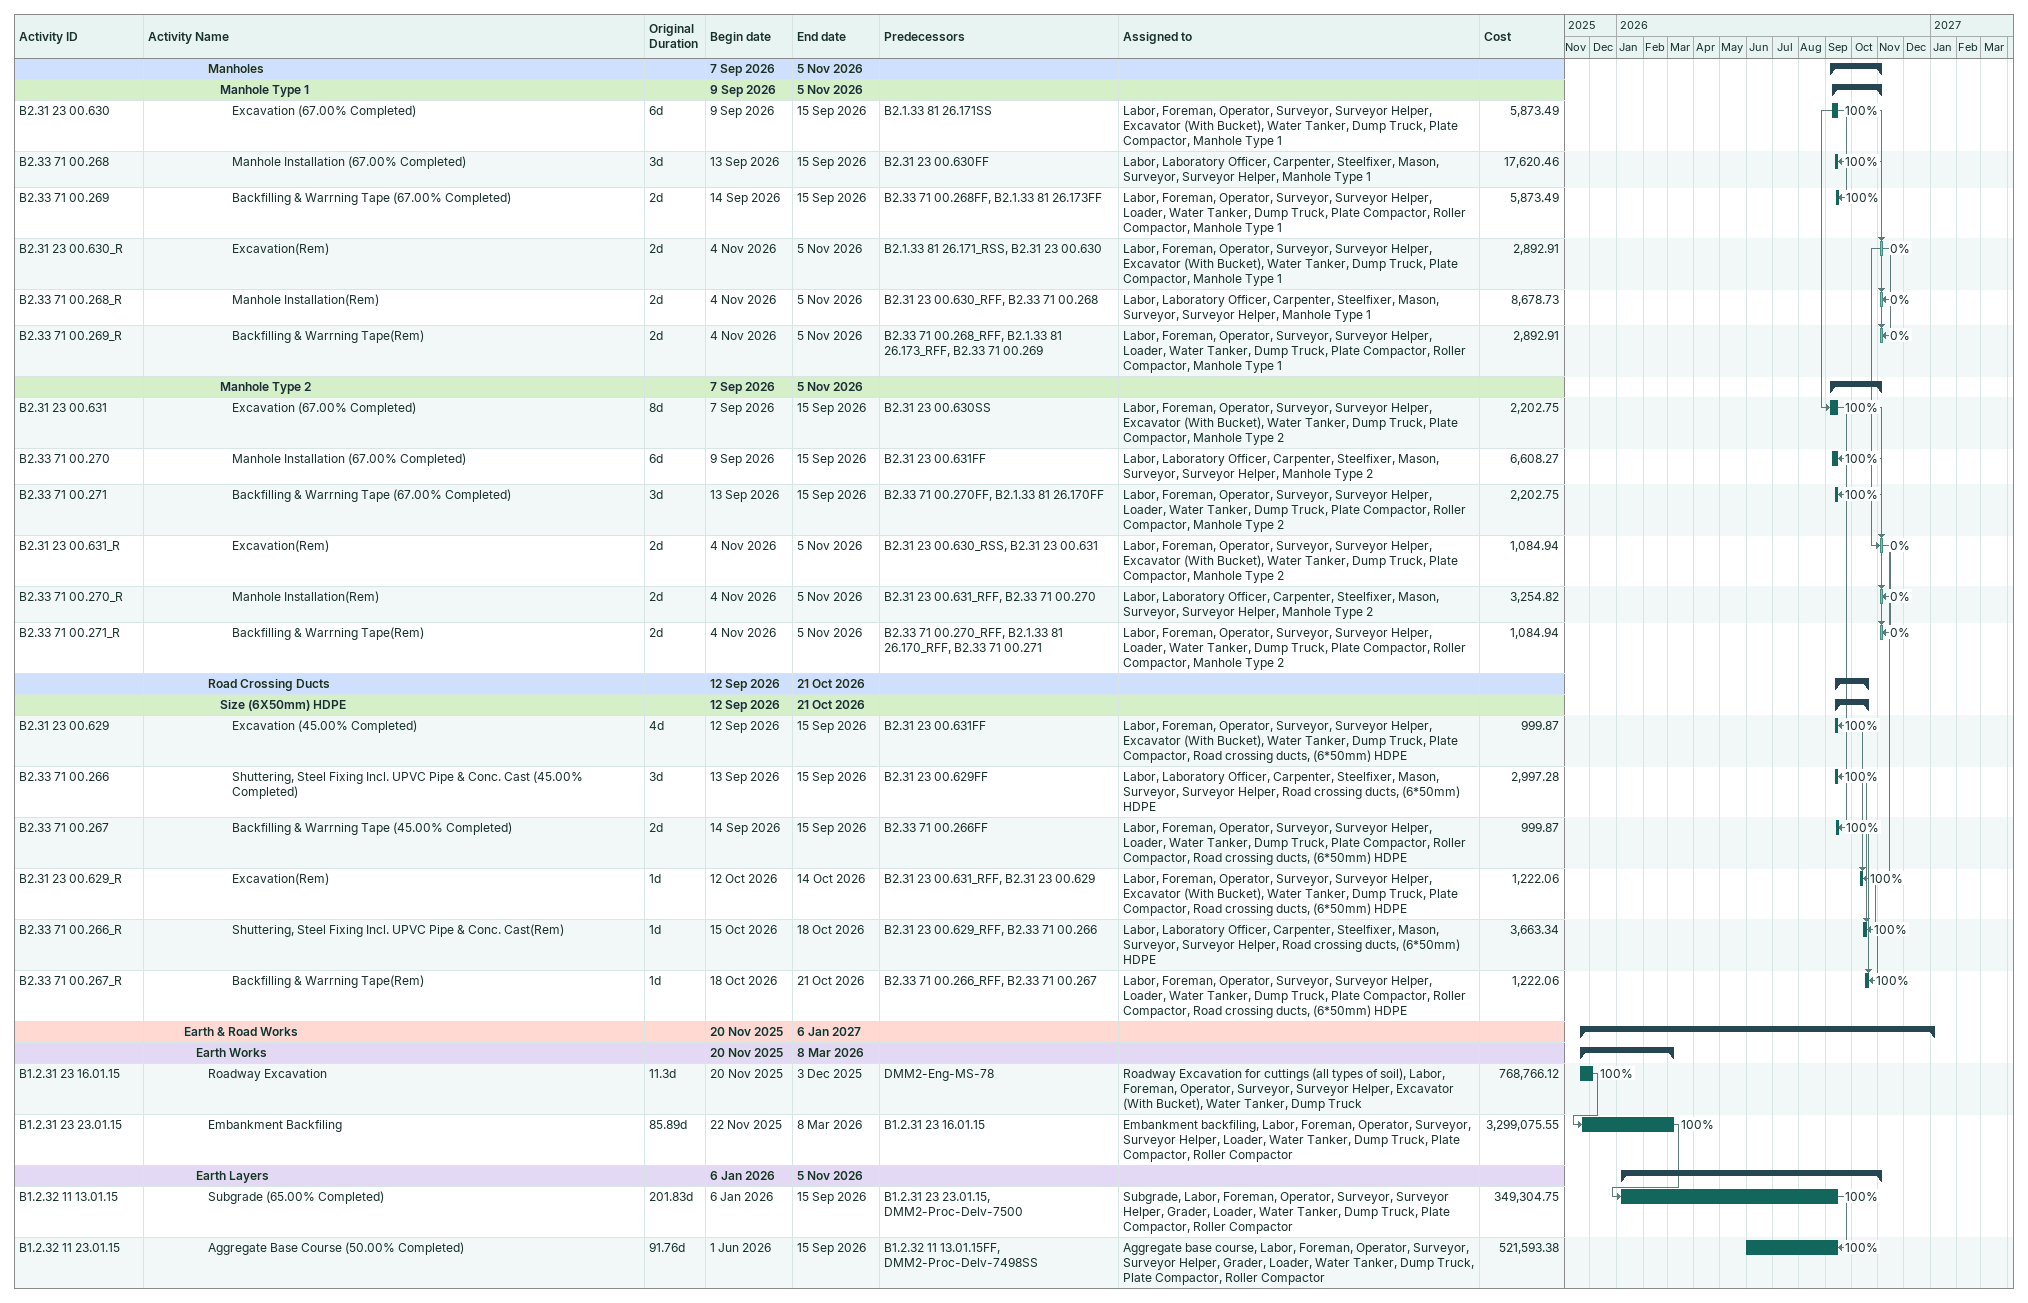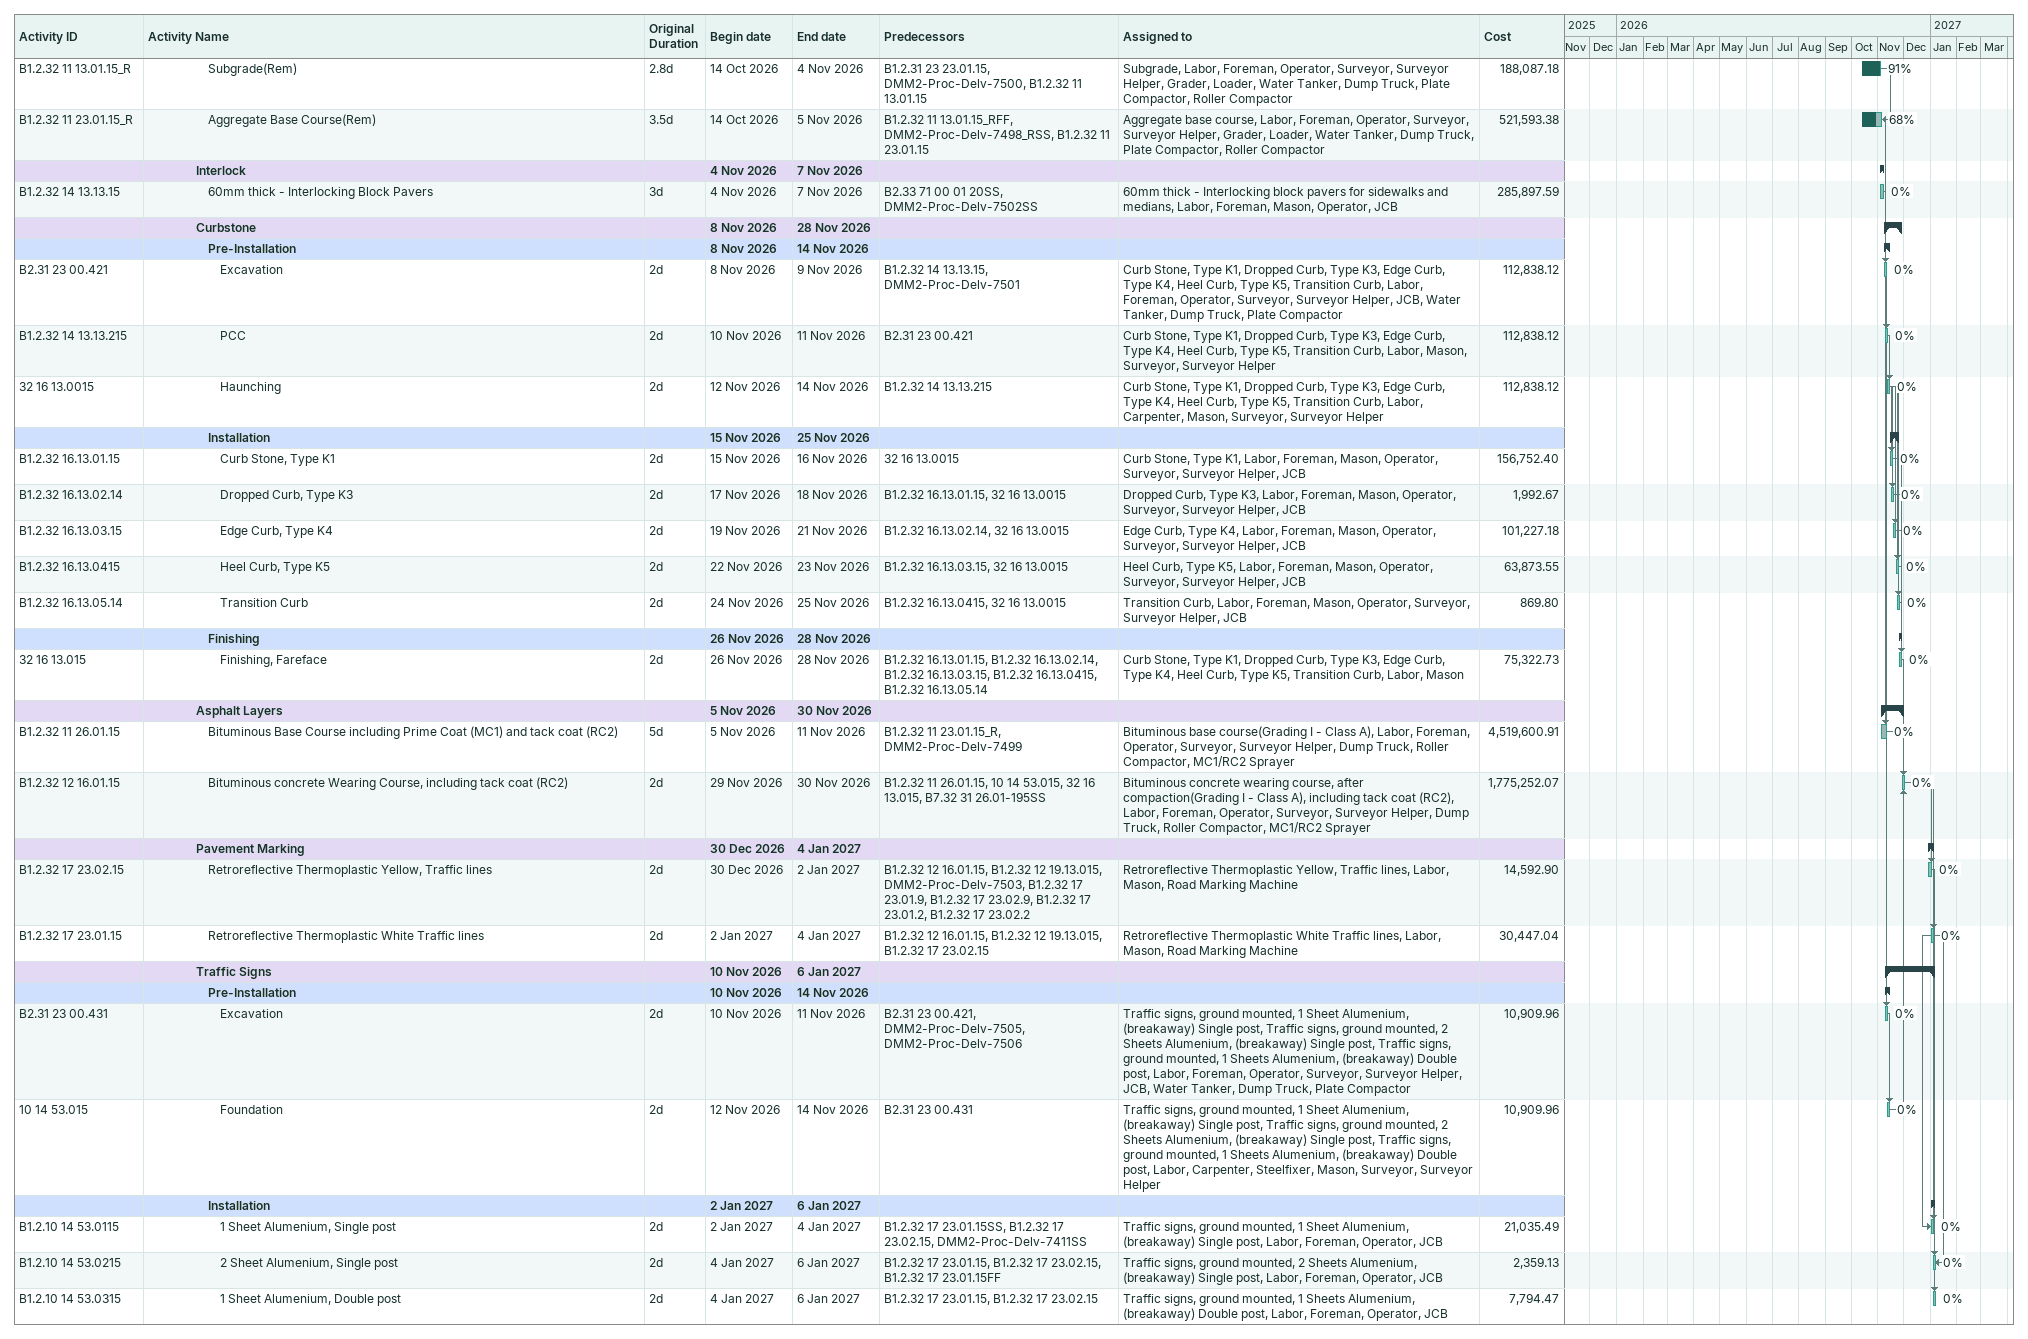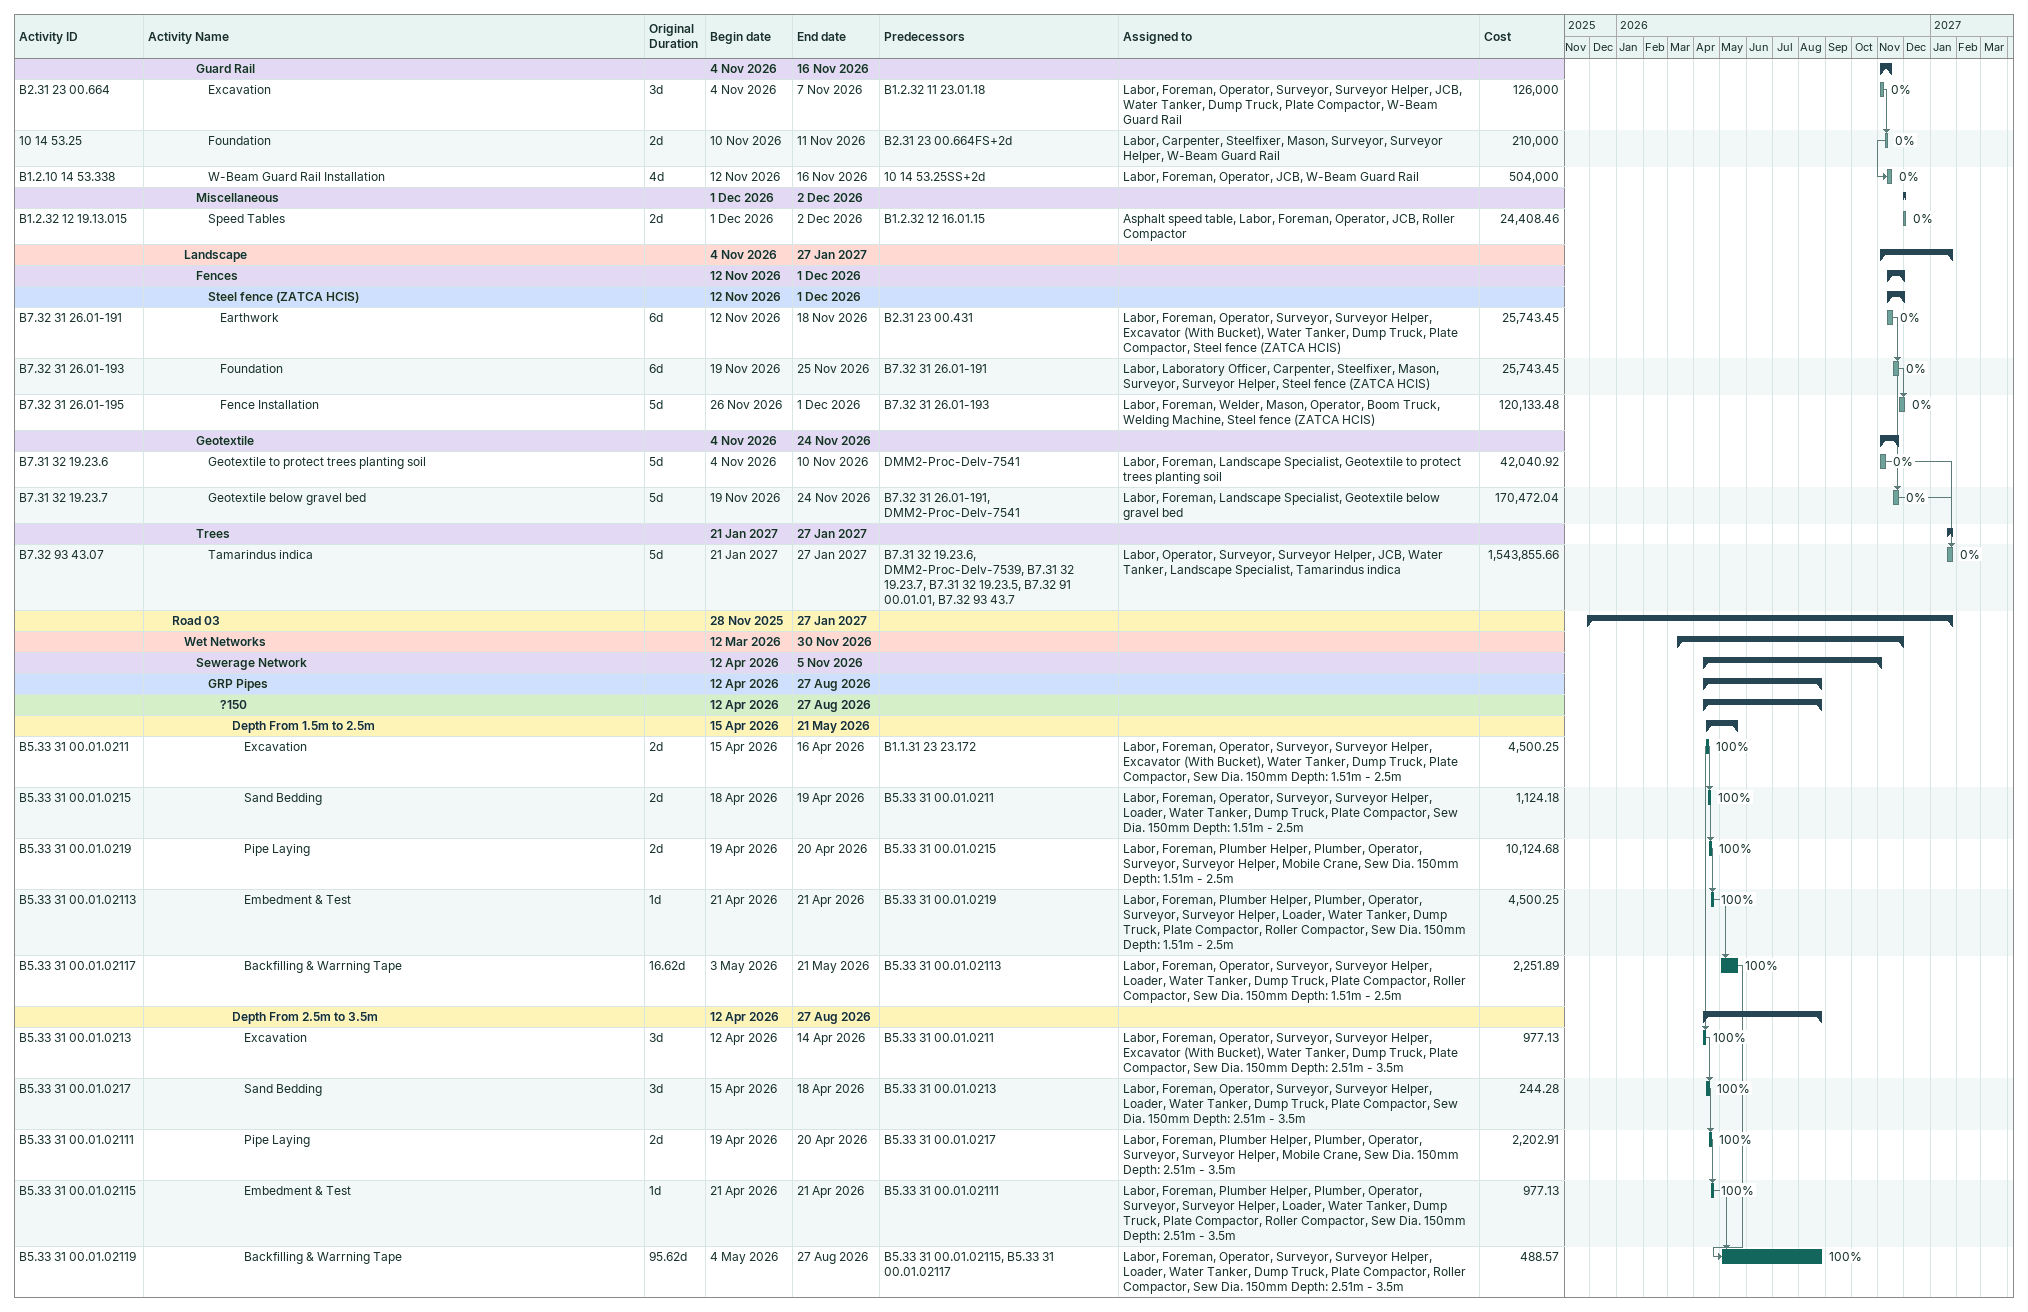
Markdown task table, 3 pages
| ID | Level | Task | Original duration | Start | Finish | Predecessors | Resources | % complete | Cost |
|---|---|---|---|---|---|---|---|---|---|
|  | 6 | **Manholes** |  | 2026-09-07 | 2026-11-05 |  |  |  |  |
|  | 7 | **Manhole Type 1** |  | 2026-09-09 | 2026-11-05 |  |  |  |  |
| B2.31 23 00.630 | 8 | Excavation (67.00% Completed) | 6d | 2026-09-09 | 2026-09-15 | B2.1.33 81 26.171SS | Labor, Foreman, Operator, Surveyor, Surveyor Helper, Excavator (With Bucket), Water Tanker, Dump Truck, Plate Compactor, Manhole Type 1 | 100 | 5873.49 |
| B2.33 71 00.268 | 8 | Manhole Installation (67.00% Completed) | 3d | 2026-09-13 | 2026-09-15 | B2.31 23 00.630FF | Labor, Laboratory Officer, Carpenter, Steelfixer, Mason, Surveyor, Surveyor Helper, Manhole Type 1 | 100 | 17620.46 |
| B2.33 71 00.269 | 8 | Backfilling & Warrning Tape (67.00% Completed) | 2d | 2026-09-14 | 2026-09-15 | B2.33 71 00.268FF, B2.1.33 81 26.173FF | Labor, Foreman, Operator, Surveyor, Surveyor Helper, Loader, Water Tanker, Dump Truck, Plate Compactor, Roller Compactor, Manhole Type 1 | 100 | 5873.49 |
| B2.31 23 00.630_R | 8 | Excavation(Rem) | 2d | 2026-11-04 | 2026-11-05 | B2.1.33 81 26.171_RSS, B2.31 23 00.630 | Labor, Foreman, Operator, Surveyor, Surveyor Helper, Excavator (With Bucket), Water Tanker, Dump Truck, Plate Compactor, Manhole Type 1 | 0 | 2892.91 |
| B2.33 71 00.268_R | 8 | Manhole Installation(Rem) | 2d | 2026-11-04 | 2026-11-05 | B2.31 23 00.630_RFF, B2.33 71 00.268 | Labor, Laboratory Officer, Carpenter, Steelfixer, Mason, Surveyor, Surveyor Helper, Manhole Type 1 | 0 | 8678.73 |
| B2.33 71 00.269_R | 8 | Backfilling & Warrning Tape(Rem) | 2d | 2026-11-04 | 2026-11-05 | B2.33 71 00.268_RFF, B2.1.33 81 26.173_RFF, B2.33 71 00.269 | Labor, Foreman, Operator, Surveyor, Surveyor Helper, Loader, Water Tanker, Dump Truck, Plate Compactor, Roller Compactor, Manhole Type 1 | 0 | 2892.91 |
|  | 7 | **Manhole Type 2** |  | 2026-09-07 | 2026-11-05 |  |  |  |  |
| B2.31 23 00.631 | 8 | Excavation (67.00% Completed) | 8d | 2026-09-07 | 2026-09-15 | B2.31 23 00.630SS | Labor, Foreman, Operator, Surveyor, Surveyor Helper, Excavator (With Bucket), Water Tanker, Dump Truck, Plate Compactor, Manhole Type 2 | 100 | 2202.75 |
| B2.33 71 00.270 | 8 | Manhole Installation (67.00% Completed) | 6d | 2026-09-09 | 2026-09-15 | B2.31 23 00.631FF | Labor, Laboratory Officer, Carpenter, Steelfixer, Mason, Surveyor, Surveyor Helper, Manhole Type 2 | 100 | 6608.27 |
| B2.33 71 00.271 | 8 | Backfilling & Warrning Tape (67.00% Completed) | 3d | 2026-09-13 | 2026-09-15 | B2.33 71 00.270FF, B2.1.33 81 26.170FF | Labor, Foreman, Operator, Surveyor, Surveyor Helper, Loader, Water Tanker, Dump Truck, Plate Compactor, Roller Compactor, Manhole Type 2 | 100 | 2202.75 |
| B2.31 23 00.631_R | 8 | Excavation(Rem) | 2d | 2026-11-04 | 2026-11-05 | B2.31 23 00.630_RSS, B2.31 23 00.631 | Labor, Foreman, Operator, Surveyor, Surveyor Helper, Excavator (With Bucket), Water Tanker, Dump Truck, Plate Compactor, Manhole Type 2 | 0 | 1084.94 |
| B2.33 71 00.270_R | 8 | Manhole Installation(Rem) | 2d | 2026-11-04 | 2026-11-05 | B2.31 23 00.631_RFF, B2.33 71 00.270 | Labor, Laboratory Officer, Carpenter, Steelfixer, Mason, Surveyor, Surveyor Helper, Manhole Type 2 | 0 | 3254.82 |
| B2.33 71 00.271_R | 8 | Backfilling & Warrning Tape(Rem) | 2d | 2026-11-04 | 2026-11-05 | B2.33 71 00.270_RFF, B2.1.33 81 26.170_RFF, B2.33 71 00.271 | Labor, Foreman, Operator, Surveyor, Surveyor Helper, Loader, Water Tanker, Dump Truck, Plate Compactor, Roller Compactor, Manhole Type 2 | 0 | 1084.94 |
|  | 6 | **Road Crossing Ducts** |  | 2026-09-12 | 2026-10-21 |  |  |  |  |
|  | 7 | **Size (6X50mm) HDPE** |  | 2026-09-12 | 2026-10-21 |  |  |  |  |
| B2.31 23 00.629 | 8 | Excavation (45.00% Completed) | 4d | 2026-09-12 | 2026-09-15 | B2.31 23 00.631FF | Labor, Foreman, Operator, Surveyor, Surveyor Helper, Excavator (With Bucket), Water Tanker, Dump Truck, Plate Compactor, Road crossing ducts, (6*50mm) HDPE | 100 | 999.87 |
| B2.33 71 00.266 | 8 | Shuttering, Steel Fixing Incl. UPVC Pipe & Conc. Cast (45.00% Completed) | 3d | 2026-09-13 | 2026-09-15 | B2.31 23 00.629FF | Labor, Laboratory Officer, Carpenter, Steelfixer, Mason, Surveyor, Surveyor Helper, Road crossing ducts, (6*50mm) HDPE | 100 | 2997.28 |
| B2.33 71 00.267 | 8 | Backfilling & Warrning Tape (45.00% Completed) | 2d | 2026-09-14 | 2026-09-15 | B2.33 71 00.266FF | Labor, Foreman, Operator, Surveyor, Surveyor Helper, Loader, Water Tanker, Dump Truck, Plate Compactor, Roller Compactor, Road crossing ducts, (6*50mm) HDPE | 100 | 999.87 |
| B2.31 23 00.629_R | 8 | Excavation(Rem) | 1d | 2026-10-12 | 2026-10-14 | B2.31 23 00.631_RFF, B2.31 23 00.629 | Labor, Foreman, Operator, Surveyor, Surveyor Helper, Excavator (With Bucket), Water Tanker, Dump Truck, Plate Compactor, Road crossing ducts, (6*50mm) HDPE | 100 | 1222.06 |
| B2.33 71 00.266_R | 8 | Shuttering, Steel Fixing Incl. UPVC Pipe & Conc. Cast(Rem) | 1d | 2026-10-15 | 2026-10-18 | B2.31 23 00.629_RFF, B2.33 71 00.266 | Labor, Laboratory Officer, Carpenter, Steelfixer, Mason, Surveyor, Surveyor Helper, Road crossing ducts, (6*50mm) HDPE | 100 | 3663.34 |
| B2.33 71 00.267_R | 8 | Backfilling & Warrning Tape(Rem) | 1d | 2026-10-18 | 2026-10-21 | B2.33 71 00.266_RFF, B2.33 71 00.267 | Labor, Foreman, Operator, Surveyor, Surveyor Helper, Loader, Water Tanker, Dump Truck, Plate Compactor, Roller Compactor, Road crossing ducts, (6*50mm) HDPE | 100 | 1222.06 |
|  | 4 | **Earth & Road Works** |  | 2025-11-20 | 2027-01-06 |  |  |  |  |
|  | 5 | **Earth Works** |  | 2025-11-20 | 2026-03-08 |  |  |  |  |
| B1.2.31 23 16.01.15 | 6 | Roadway Excavation | 11.3d | 2025-11-20 | 2025-12-03 | DMM2-Eng-MS-78 | Roadway Excavation for cuttings (all types of soil), Labor, Foreman, Operator, Surveyor, Surveyor Helper, Excavator (With Bucket), Water Tanker, Dump Truck | 100 | 768766.12 |
| B1.2.31 23 23.01.15 | 6 | Embankment Backfiling | 85.89d | 2025-11-22 | 2026-03-08 | B1.2.31 23 16.01.15 | Embankment backfiling, Labor, Foreman, Operator, Surveyor, Surveyor Helper, Loader, Water Tanker, Dump Truck, Plate Compactor, Roller Compactor | 100 | 3299075.55 |
|  | 5 | **Earth Layers** |  | 2026-01-06 | 2026-11-05 |  |  |  |  |
| B1.2.32 11 13.01.15 | 6 | Subgrade (65.00% Completed) | 201.83d | 2026-01-06 | 2026-09-15 | B1.2.31 23 23.01.15, DMM2-Proc-Delv-7500 | Subgrade, Labor, Foreman, Operator, Surveyor, Surveyor Helper, Grader, Loader, Water Tanker, Dump Truck, Plate Compactor, Roller Compactor | 100 | 349304.75 |
| B1.2.32 11 23.01.15 | 6 | Aggregate Base Course (50.00% Completed) | 91.76d | 2026-06-01 | 2026-09-15 | B1.2.32 11 13.01.15FF, DMM2-Proc-Delv-7498SS | Aggregate base course, Labor, Foreman, Operator, Surveyor, Surveyor Helper, Grader, Loader, Water Tanker, Dump Truck, Plate Compactor, Roller Compactor | 100 | 521593.38 |
| B1.2.32 11 13.01.15_R | 6 | Subgrade(Rem) | 2.8d | 2026-10-14 | 2026-11-04 | B1.2.31 23 23.01.15, DMM2-Proc-Delv-7500, B1.2.32 11 13.01.15 | Subgrade, Labor, Foreman, Operator, Surveyor, Surveyor Helper, Grader, Loader, Water Tanker, Dump Truck, Plate Compactor, Roller Compactor | 91 | 188087.18 |
| B1.2.32 11 23.01.15_R | 6 | Aggregate Base Course(Rem) | 3.5d | 2026-10-14 | 2026-11-05 | B1.2.32 11 13.01.15_RFF, DMM2-Proc-Delv-7498_RSS, B1.2.32 11 23.01.15 | Aggregate base course, Labor, Foreman, Operator, Surveyor, Surveyor Helper, Grader, Loader, Water Tanker, Dump Truck, Plate Compactor, Roller Compactor | 68 | 521593.38 |
|  | 5 | **Interlock** |  | 2026-11-04 | 2026-11-07 |  |  |  |  |
| B1.2.32 14 13.13.15 | 6 | 60mm thick - Interlocking Block Pavers | 3d | 2026-11-04 | 2026-11-07 | B2.33 71 00 01 20SS, DMM2-Proc-Delv-7502SS | 60mm thick - Interlocking block pavers for sidewalks and medians, Labor, Foreman, Mason, Operator, JCB | 0 | 285897.59 |
|  | 5 | **Curbstone** |  | 2026-11-08 | 2026-11-28 |  |  |  |  |
|  | 6 | **Pre-Installation** |  | 2026-11-08 | 2026-11-14 |  |  |  |  |
| B2.31 23 00.421 | 7 | Excavation | 2d | 2026-11-08 | 2026-11-09 | B1.2.32 14 13.13.15, DMM2-Proc-Delv-7501 | Curb Stone, Type K1, Dropped Curb, Type K3, Edge Curb, Type K4, Heel Curb, Type K5, Transition Curb, Labor, Foreman, Operator, Surveyor, Surveyor Helper, JCB, Water Tanker, Dump Truck, Plate Compactor | 0 | 112838.12 |
| B1.2.32 14 13.13.215 | 7 | PCC | 2d | 2026-11-10 | 2026-11-11 | B2.31 23 00.421 | Curb Stone, Type K1, Dropped Curb, Type K3, Edge Curb, Type K4, Heel Curb, Type K5, Transition Curb, Labor, Mason, Surveyor, Surveyor Helper | 0 | 112838.12 |
| 32 16 13.0015 | 7 | Haunching | 2d | 2026-11-12 | 2026-11-14 | B1.2.32 14 13.13.215 | Curb Stone, Type K1, Dropped Curb, Type K3, Edge Curb, Type K4, Heel Curb, Type K5, Transition Curb, Labor, Carpenter, Mason, Surveyor, Surveyor Helper | 0 | 112838.12 |
|  | 6 | **Installation** |  | 2026-11-15 | 2026-11-25 |  |  |  |  |
| B1.2.32 16.13.01.15 | 7 | Curb Stone, Type K1 | 2d | 2026-11-15 | 2026-11-16 | 32 16 13.0015 | Curb Stone, Type K1, Labor, Foreman, Mason, Operator, Surveyor, Surveyor Helper, JCB | 0 | 156752.40 |
| B1.2.32 16.13.02.14 | 7 | Dropped Curb, Type K3 | 2d | 2026-11-17 | 2026-11-18 | B1.2.32 16.13.01.15, 32 16 13.0015 | Dropped Curb, Type K3, Labor, Foreman, Mason, Operator, Surveyor, Surveyor Helper, JCB | 0 | 1992.67 |
| B1.2.32 16.13.03.15 | 7 | Edge Curb, Type K4 | 2d | 2026-11-19 | 2026-11-21 | B1.2.32 16.13.02.14, 32 16 13.0015 | Edge Curb, Type K4, Labor, Foreman, Mason, Operator, Surveyor, Surveyor Helper, JCB | 0 | 101227.18 |
| B1.2.32 16.13.0415 | 7 | Heel Curb, Type K5 | 2d | 2026-11-22 | 2026-11-23 | B1.2.32 16.13.03.15, 32 16 13.0015 | Heel Curb, Type K5, Labor, Foreman, Mason, Operator, Surveyor, Surveyor Helper, JCB | 0 | 63873.55 |
| B1.2.32 16.13.05.14 | 7 | Transition Curb | 2d | 2026-11-24 | 2026-11-25 | B1.2.32 16.13.0415, 32 16 13.0015 | Transition Curb, Labor, Foreman, Mason, Operator, Surveyor, Surveyor Helper, JCB | 0 | 869.80 |
|  | 6 | **Finishing** |  | 2026-11-26 | 2026-11-28 |  |  |  |  |
| 32 16 13.015 | 7 | Finishing, Fareface | 2d | 2026-11-26 | 2026-11-28 | B1.2.32 16.13.01.15, B1.2.32 16.13.02.14, B1.2.32 16.13.03.15, B1.2.32 16.13.0415, B1.2.32 16.13.05.14 | Curb Stone, Type K1, Dropped Curb, Type K3, Edge Curb, Type K4, Heel Curb, Type K5, Transition Curb, Labor, Mason | 0 | 75322.73 |
|  | 5 | **Asphalt Layers** |  | 2026-11-05 | 2026-11-30 |  |  |  |  |
| B1.2.32 11 26.01.15 | 6 | Bituminous Base Course including Prime Coat (MC1) and tack coat (RC2) | 5d | 2026-11-05 | 2026-11-11 | B1.2.32 11 23.01.15_R, DMM2-Proc-Delv-7499 | Bituminous base course(Grading I - Class A), Labor, Foreman, Operator, Surveyor, Surveyor Helper, Dump Truck, Roller Compactor, MC1/RC2 Sprayer | 0 | 4519600.91 |
| B1.2.32 12 16.01.15 | 6 | Bituminous concrete Wearing Course, including tack coat (RC2) | 2d | 2026-11-29 | 2026-11-30 | B1.2.32 11 26.01.15, 10 14 53.015, 32 16 13.015, B7.32 31 26.01-195SS | Bituminous concrete wearing course, after compaction(Grading I - Class A), including tack coat (RC2), Labor, Foreman, Operator, Surveyor, Surveyor Helper, Dump Truck, Roller Compactor, MC1/RC2 Sprayer | 0 | 1775252.07 |
|  | 5 | **Pavement Marking** |  | 2026-12-30 | 2027-01-04 |  |  |  |  |
| B1.2.32 17 23.02.15 | 6 | Retroreflective Thermoplastic Yellow, Traffic lines | 2d | 2026-12-30 | 2027-01-02 | B1.2.32 12 16.01.15, B1.2.32 12 19.13.015, DMM2-Proc-Delv-7503, B1.2.32 17 23.01.9, B1.2.32 17 23.02.9, B1.2.32 17 23.01.2, B1.2.32 17 23.02.2 | Retroreflective Thermoplastic Yellow, Traffic lines, Labor, Mason, Road Marking Machine | 0 | 14592.90 |
| B1.2.32 17 23.01.15 | 6 | Retroreflective Thermoplastic White Traffic lines | 2d | 2027-01-02 | 2027-01-04 | B1.2.32 12 16.01.15, B1.2.32 12 19.13.015, B1.2.32 17 23.02.15 | Retroreflective Thermoplastic White Traffic lines, Labor, Mason, Road Marking Machine | 0 | 30447.04 |
|  | 5 | **Traffic Signs** |  | 2026-11-10 | 2027-01-06 |  |  |  |  |
|  | 6 | **Pre-Installation** |  | 2026-11-10 | 2026-11-14 |  |  |  |  |
| B2.31 23 00.431 | 7 | Excavation | 2d | 2026-11-10 | 2026-11-11 | B2.31 23 00.421, DMM2-Proc-Delv-7505, DMM2-Proc-Delv-7506 | Traffic signs, ground mounted, 1 Sheet Alumenium, (breakaway) Single post, Traffic signs, ground mounted, 2 Sheets Alumenium, (breakaway) Single post, Traffic signs, ground mounted, 1 Sheets Alumenium, (breakaway) Double post, Labor, Foreman, Operator, Surveyor, Surveyor Helper, JCB, Water Tanker, Dump Truck, Plate Compactor | 0 | 10909.96 |
| 10 14 53.015 | 7 | Foundation | 2d | 2026-11-12 | 2026-11-14 | B2.31 23 00.431 | Traffic signs, ground mounted, 1 Sheet Alumenium, (breakaway) Single post, Traffic signs, ground mounted, 2 Sheets Alumenium, (breakaway) Single post, Traffic signs, ground mounted, 1 Sheets Alumenium, (breakaway) Double post, Labor, Carpenter, Steelfixer, Mason, Surveyor, Surveyor Helper | 0 | 10909.96 |
|  | 6 | **Installation** |  | 2027-01-02 | 2027-01-06 |  |  |  |  |
| B1.2.10 14 53.0115 | 7 | 1 Sheet Alumenium, Single post | 2d | 2027-01-02 | 2027-01-04 | B1.2.32 17 23.01.15SS, B1.2.32 17 23.02.15, DMM2-Proc-Delv-7411SS | Traffic signs, ground mounted, 1 Sheet Alumenium, (breakaway) Single post, Labor, Foreman, Operator, JCB | 0 | 21035.49 |
| B1.2.10 14 53.0215 | 7 | 2 Sheet Alumenium, Single post | 2d | 2027-01-04 | 2027-01-06 | B1.2.32 17 23.01.15, B1.2.32 17 23.02.15, B1.2.32 17 23.01.15FF | Traffic signs, ground mounted, 2 Sheets Alumenium, (breakaway) Single post, Labor, Foreman, Operator, JCB | 0 | 2359.13 |
| B1.2.10 14 53.0315 | 7 | 1 Sheet Alumenium, Double post | 2d | 2027-01-04 | 2027-01-06 | B1.2.32 17 23.01.15, B1.2.32 17 23.02.15 | Traffic signs, ground mounted, 1 Sheets Alumenium, (breakaway) Double post, Labor, Foreman, Operator, JCB | 0 | 7794.47 |
|  | 5 | **Guard Rail** |  | 2026-11-04 | 2026-11-16 |  |  |  |  |
| B2.31 23 00.664 | 6 | Excavation | 3d | 2026-11-04 | 2026-11-07 | B1.2.32 11 23.01.18 | Labor, Foreman, Operator, Surveyor, Surveyor Helper, JCB, Water Tanker, Dump Truck, Plate Compactor, W-Beam Guard Rail | 0 | 126000 |
| 10 14 53.25 | 6 | Foundation | 2d | 2026-11-10 | 2026-11-11 | B2.31 23 00.664FS+2d | Labor, Carpenter, Steelfixer, Mason, Surveyor, Surveyor Helper, W-Beam Guard Rail | 0 | 210000 |
| B1.2.10 14 53.338 | 6 | W-Beam Guard Rail Installation | 4d | 2026-11-12 | 2026-11-16 | 10 14 53.25SS+2d | Labor, Foreman, Operator, JCB, W-Beam Guard Rail | 0 | 504000 |
|  | 5 | **Miscellaneous** |  | 2026-12-01 | 2026-12-02 |  |  |  |  |
| B1.2.32 12 19.13.015 | 6 | Speed Tables | 2d | 2026-12-01 | 2026-12-02 | B1.2.32 12 16.01.15 | Asphalt speed table, Labor, Foreman, Operator, JCB, Roller Compactor | 0 | 24408.46 |
|  | 4 | **Landscape** |  | 2026-11-04 | 2027-01-27 |  |  |  |  |
|  | 5 | **Fences** |  | 2026-11-12 | 2026-12-01 |  |  |  |  |
|  | 6 | **Steel fence (ZATCA HCIS)** |  | 2026-11-12 | 2026-12-01 |  |  |  |  |
| B7.32 31 26.01-191 | 7 | Earthwork | 6d | 2026-11-12 | 2026-11-18 | B2.31 23 00.431 | Labor, Foreman, Operator, Surveyor, Surveyor Helper, Excavator (With Bucket), Water Tanker, Dump Truck, Plate Compactor, Steel fence (ZATCA HCIS) | 0 | 25743.45 |
| B7.32 31 26.01-193 | 7 | Foundation | 6d | 2026-11-19 | 2026-11-25 | B7.32 31 26.01-191 | Labor, Laboratory Officer, Carpenter, Steelfixer, Mason, Surveyor, Surveyor Helper, Steel fence (ZATCA HCIS) | 0 | 25743.45 |
| B7.32 31 26.01-195 | 7 | Fence Installation | 5d | 2026-11-26 | 2026-12-01 | B7.32 31 26.01-193 | Labor, Foreman, Welder, Mason, Operator, Boom Truck, Welding Machine, Steel fence (ZATCA HCIS) | 0 | 120133.48 |
|  | 5 | **Geotextile** |  | 2026-11-04 | 2026-11-24 |  |  |  |  |
| B7.31 32 19.23.6 | 6 | Geotextile to protect trees planting soil | 5d | 2026-11-04 | 2026-11-10 | DMM2-Proc-Delv-7541 | Labor, Foreman, Landscape Specialist, Geotextile to protect trees planting soil | 0 | 42040.92 |
| B7.31 32 19.23.7 | 6 | Geotextile below gravel bed | 5d | 2026-11-19 | 2026-11-24 | B7.32 31 26.01-191, DMM2-Proc-Delv-7541 | Labor, Foreman, Landscape Specialist, Geotextile below gravel bed | 0 | 170472.04 |
|  | 5 | **Trees** |  | 2027-01-21 | 2027-01-27 |  |  |  |  |
| B7.32 93 43.07 | 6 | Tamarindus indica | 5d | 2027-01-21 | 2027-01-27 | B7.31 32 19.23.6, DMM2-Proc-Delv-7539, B7.31 32 19.23.7, B7.31 32 19.23.5, B7.32 91 00.01.01, B7.32 93 43.7 | Labor, Operator, Surveyor, Surveyor Helper, JCB, Water Tanker, Landscape Specialist, Tamarindus indica | 0 | 1543855.66 |
|  | 3 | **Road 03** |  | 2025-11-28 | 2027-01-27 |  |  |  |  |
|  | 4 | **Wet Networks** |  | 2026-03-12 | 2026-11-30 |  |  |  |  |
|  | 5 | **Sewerage Network** |  | 2026-04-12 | 2026-11-05 |  |  |  |  |
|  | 6 | **GRP Pipes** |  | 2026-04-12 | 2026-08-27 |  |  |  |  |
|  | 7 | **?150** |  | 2026-04-12 | 2026-08-27 |  |  |  |  |
|  | 8 | **Depth From 1.5m to 2.5m** |  | 2026-04-15 | 2026-05-21 |  |  |  |  |
| B5.33 31 00.01.0211 | 9 | Excavation | 2d | 2026-04-15 | 2026-04-16 | B1.1.31 23 23.172 | Labor, Foreman, Operator, Surveyor, Surveyor Helper, Excavator (With Bucket), Water Tanker, Dump Truck, Plate Compactor, Sew Dia. 150mm Depth: 1.51m - 2.5m | 100 | 4500.25 |
| B5.33 31 00.01.0215 | 9 | Sand Bedding | 2d | 2026-04-18 | 2026-04-19 | B5.33 31 00.01.0211 | Labor, Foreman, Operator, Surveyor, Surveyor Helper, Loader, Water Tanker, Dump Truck, Plate Compactor, Sew Dia. 150mm Depth: 1.51m - 2.5m | 100 | 1124.18 |
| B5.33 31 00.01.0219 | 9 | Pipe Laying | 2d | 2026-04-19 | 2026-04-20 | B5.33 31 00.01.0215 | Labor, Foreman, Plumber Helper, Plumber, Operator, Surveyor, Surveyor Helper, Mobile Crane, Sew Dia. 150mm Depth: 1.51m - 2.5m | 100 | 10124.68 |
| B5.33 31 00.01.02113 | 9 | Embedment & Test | 1d | 2026-04-21 | 2026-04-21 | B5.33 31 00.01.0219 | Labor, Foreman, Plumber Helper, Plumber, Operator, Surveyor, Surveyor Helper, Loader, Water Tanker, Dump Truck, Plate Compactor, Roller Compactor, Sew Dia. 150mm Depth: 1.51m - 2.5m | 100 | 4500.25 |
| B5.33 31 00.01.02117 | 9 | Backfilling & Warrning Tape | 16.62d | 2026-05-03 | 2026-05-21 | B5.33 31 00.01.02113 | Labor, Foreman, Operator, Surveyor, Surveyor Helper, Loader, Water Tanker, Dump Truck, Plate Compactor, Roller Compactor, Sew Dia. 150mm Depth: 1.51m - 2.5m | 100 | 2251.89 |
|  | 8 | **Depth From 2.5m to 3.5m** |  | 2026-04-12 | 2026-08-27 |  |  |  |  |
| B5.33 31 00.01.0213 | 9 | Excavation | 3d | 2026-04-12 | 2026-04-14 | B5.33 31 00.01.0211 | Labor, Foreman, Operator, Surveyor, Surveyor Helper, Excavator (With Bucket), Water Tanker, Dump Truck, Plate Compactor, Sew Dia. 150mm Depth: 2.51m - 3.5m | 100 | 977.13 |
| B5.33 31 00.01.0217 | 9 | Sand Bedding | 3d | 2026-04-15 | 2026-04-18 | B5.33 31 00.01.0213 | Labor, Foreman, Operator, Surveyor, Surveyor Helper, Loader, Water Tanker, Dump Truck, Plate Compactor, Sew Dia. 150mm Depth: 2.51m - 3.5m | 100 | 244.28 |
| B5.33 31 00.01.02111 | 9 | Pipe Laying | 2d | 2026-04-19 | 2026-04-20 | B5.33 31 00.01.0217 | Labor, Foreman, Plumber Helper, Plumber, Operator, Surveyor, Surveyor Helper, Mobile Crane, Sew Dia. 150mm Depth: 2.51m - 3.5m | 100 | 2202.91 |
| B5.33 31 00.01.02115 | 9 | Embedment & Test | 1d | 2026-04-21 | 2026-04-21 | B5.33 31 00.01.02111 | Labor, Foreman, Plumber Helper, Plumber, Operator, Surveyor, Surveyor Helper, Loader, Water Tanker, Dump Truck, Plate Compactor, Roller Compactor, Sew Dia. 150mm Depth: 2.51m - 3.5m | 100 | 977.13 |
| B5.33 31 00.01.02119 | 9 | Backfilling & Warrning Tape | 95.62d | 2026-05-04 | 2026-08-27 | B5.33 31 00.01.02115, B5.33 31 00.01.02117 | Labor, Foreman, Operator, Surveyor, Surveyor Helper, Loader, Water Tanker, Dump Truck, Plate Compactor, Roller Compactor, Sew Dia. 150mm Depth: 2.51m - 3.5m | 100 | 488.57 |
